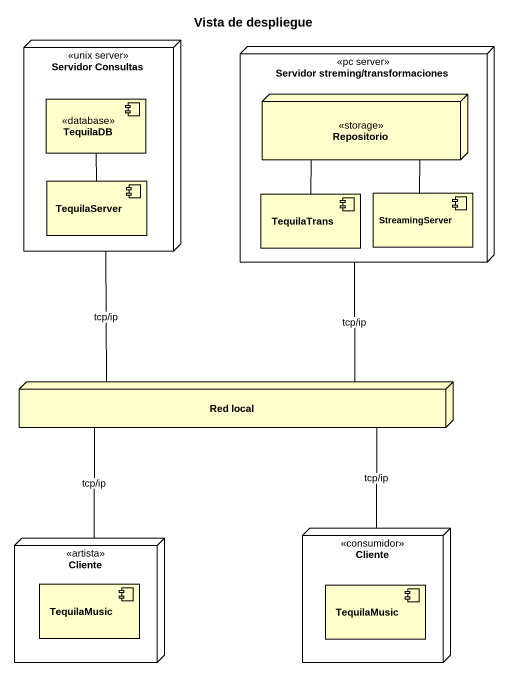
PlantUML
@startuml
title Vista de despliegue
node "Servidor Consultas" as Servidor_Consultas <<unix server>> {
  component TequilaDB <<database>>
  component TequilaServer
}
node "Servidor streming/transformaciones" as Servidor_streming <<pc server>> {
  node Repositorio <<storage>>
  component TequilaTrans
  component StreamingServer
}
node "Red local" as Red_local
node Cliente <<artista>> {
  component TequilaMusic
}
node "Cliente" as Cliente_2 <<consumidor>> {
  component "TequilaMusic" as TequilaMusic_2
}
Servidor_streming -- Red_local : tcp/ip
TequilaDB -- TequilaServer
TequilaTrans -up- Repositorio
StreamingServer -up- Repositorio
Red_local -up- Servidor_Consultas : tcp/ip
Cliente -up- Red_local : tcp/ip
Cliente_2 -up- Red_local : tcp/ip
@enduml
